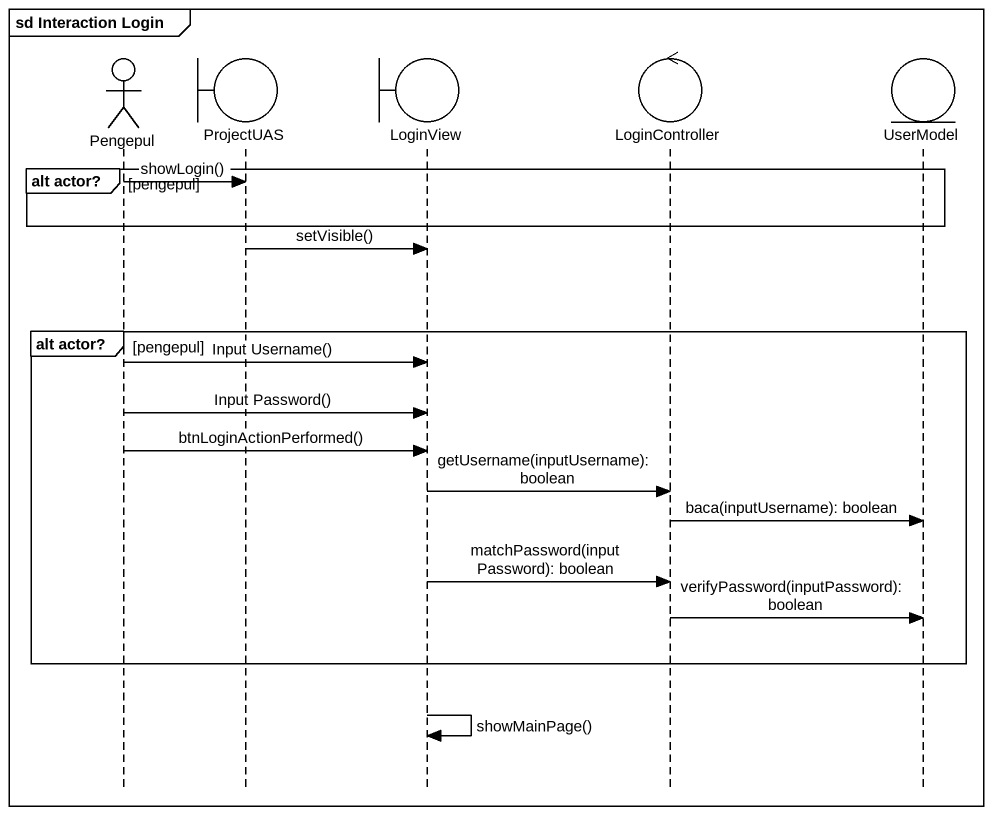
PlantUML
@startuml
mainframe sd Interaction Login
hide footbox
actor Pengepul
boundary ProjectUAS
boundary LoginView
control LoginController
entity UserModel

group alt actor? [pengepul]
  Pengepul -> ProjectUAS : showLogin()
end
ProjectUAS -> LoginView : setVisible()
group alt actor? [pengepul]
  Pengepul -> LoginView : Input Username()
  Pengepul -> LoginView : Input Password()
  Pengepul -> LoginView : btnLoginActionPerformed()
  LoginView -> LoginController : getUsername(inputUsername): boolean
  LoginController -> UserModel : baca(inputUsername): boolean
  LoginView -> LoginController : matchPassword(inputPassword): boolean
  LoginController -> UserModel : verifyPassword(inputPassword): boolean
end
LoginView -> LoginView : showMainPage()
@enduml
